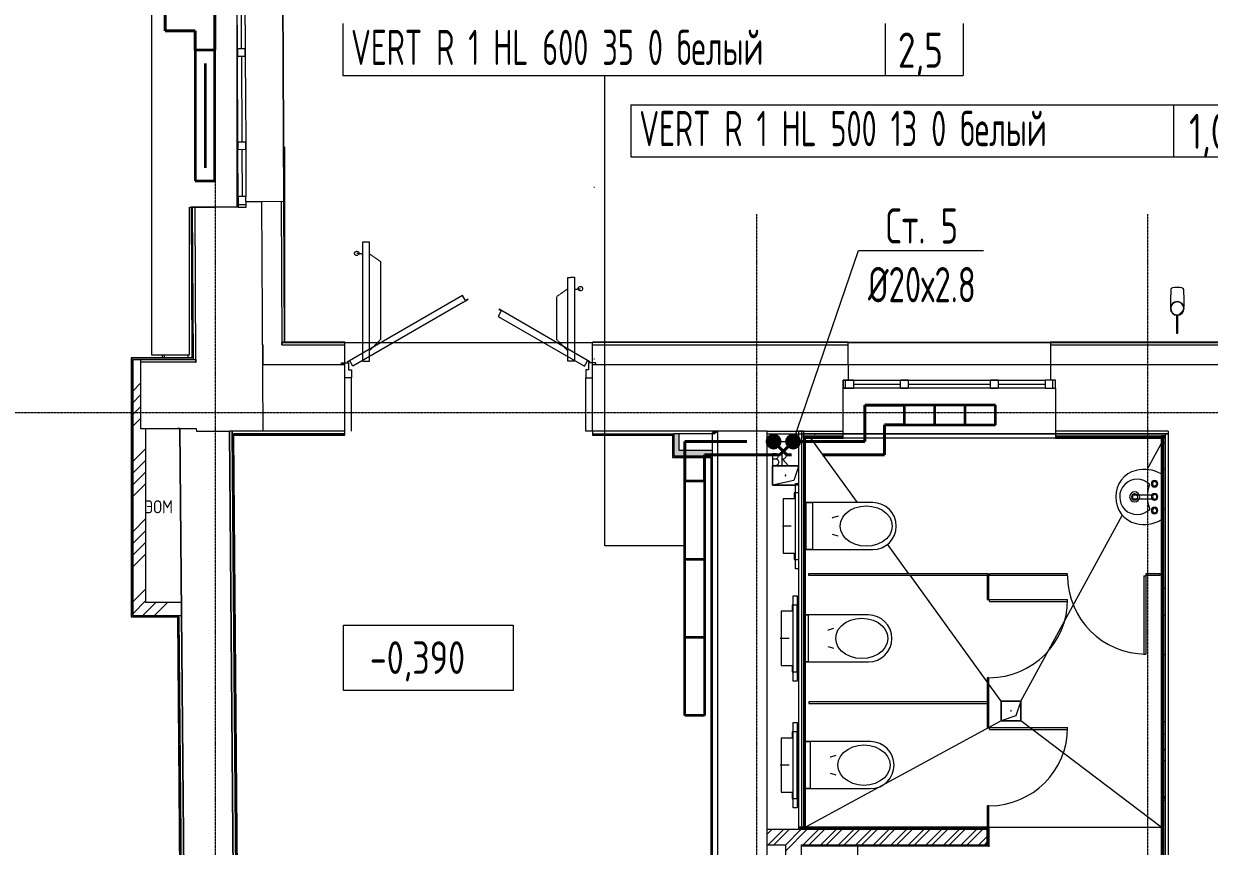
# Model space of a CAD drawing. Header units: millimetres. Extents: x -3929 to 624051, y 52832 to 514950.
# Drawn here: x 174484 to 183577, y 173309 to 179614 of the extents above; entities that cross this region are included whole.
import ezdxf
from ezdxf import colors
from ezdxf.entities.mleader import LeaderData, LeaderLine
from ezdxf.enums import TextEntityAlignment as Align
from ezdxf.math import Vec2, Vec3

# ---------------------------------------------------------------- set-up
doc = ezdxf.new("R2010")
doc.units = ezdxf.units.MM
for name, pattern in [('ADSK_Линия сетки', [25, 20, -2.5, 0, -2.5]), ('ADSK_Штриховая_ш2 п1', [3, 2, -1]), ('ADSK_Штриховая_ш3 п1_5', [4.5, 3, -1.5]), ('Hidden', [7.14375, 4.7625, -2.38125])]:
    doc.linetypes.add(name, pattern=pattern)
for name, color, linetype, lineweight in [('_ Окна', 7, 'Continuous', 9), ('Аннотация', 7, 'Continuous', 18), ('Двери', 7, 'Continuous', 9), ('Двери открывание', 7, 'Continuous', 9), ('Обобщенные модели', 7, 'Continuous', 18), ('ОВ-О-Оборудование', 32, 'Continuous', 35), ('ОВ-ТЕКСТ', 7, 'Continuous', 25), ('Окна', 7, 'Continuous', 9), ('Оси', 253, 'Continuous', 9), ('Отметки', 7, 'Continuous', 9), ('Перекрытие', 7, 'Continuous', 18), ('Сантехника', 7, 'Continuous', 18), ('Стены внутренние', 7, 'Continuous', 18), ('Стены наружные', 7, 'Continuous', 18), ('Стены несущие', 7, 'Continuous', 30), ('Стены отделка', 7, 'Continuous', 30), ('Стены штриховка', 7, 'Continuous', 9)]:
    doc.layers.add(name, color=color, linetype=linetype, lineweight=lineweight)
doc.layers.add('Линии', color=7, linetype='Continuous', lineweight=9, true_color=0x00a600)
for name, color, linetype in [('ПРИБОРЫ', 3, 'Continuous'), ('статистика приборов', 252, 'Continuous'), ('стояки', 7, 'Continuous')]:
    doc.layers.add(name, color=color, linetype=linetype)
doc.layers.add('т11.1', color=1, linetype='Continuous', true_color=0xff0000)
doc.layers.add('т21.1', color=5, linetype='Continuous', true_color=0x0000ff)
doc.styles.add('GOST Common_3', font='GOST_Common.ttf', dxfattribs={"width": 0.8, "height": 350})
doc.styles.add('GOST Common_5', font='GOST_Common.ttf', dxfattribs={"width": 0.9, "height": 200})
doc.styles.add('СТИЛЬ', font='simplex.shx', dxfattribs={"width": 0.65})

# ---------------------------------------------------------------- blocks, each defined once
blk = doc.blocks.new('*U2874')
at = {"layer": 'ОВ-О-Оборудование', "color": 32, "ltscale": 0.1, "true_color": 0xcd6928}
for p, q in [((500, 75), (-500, 75)), ((-500, 75), (-500, -75)), ((-400, 0), (400, 0)), ((500, -75), (500, 75)), ((-500, -75), (500, -75))]:
    blk.add_line(p, q, dxfattribs=at)
blk = doc.blocks.new('*U2878')
at = {"layer": 'ОВ-О-Оборудование', "color": 32, "ltscale": 0.1, "true_color": 0xcd6928}
for p, q in [((350, 75), (-350, 75)), ((-350, 75), (-350, -75)), ((-116.7, 75), (-116.7, -75)), ((116.7, 75), (116.7, -75)), ((350, -75), (350, 75)), ((-350, -75), (350, -75))]:
    blk.add_line(p, q, dxfattribs=at)
blk = doc.blocks.new('*U2948')
at = {"layer": 'ОВ-О-Оборудование', "color": 32, "ltscale": 0.1, "true_color": 0xcd6928}
for p, q in [((900, 75), (-900, 75)), ((-900, 75), (-900, -75)), ((-300, 75), (-300, -75)), ((300, 75), (300, -75)), ((900, -75), (900, 75)), ((-900, -75), (900, -75))]:
    blk.add_line(p, q, dxfattribs=at)
blk = doc.blocks.new('1 этаж')
at = {"layer": 'Стены внутренние', "lineweight": 5}
for points in [[(370249.8, -233873.6), (370249.8, -233744.1), (370209.8, -233744.1), (370209.8, -233873.6)], [(370209.8, -233913.6), (370504.8, -233913.6), (370504.8, -233873.6), (370209.8, -233873.6), (370209.8, -233894.6)]]:
    blk.add_hatch(color=253, dxfattribs=at).paths.add_polyline_path(points)
at = {"layer": '_ Окна', "color": 253, "lineweight": 5}
for p, q in [((366889.9, -230431.9), (366891.8, -230791.9)), ((366861.8, -230792), (366921.8, -230791.7)), ((366862.1, -230852), (366861.8, -230792)), ((366922.1, -230851.7), (366862.1, -230852)), ((366892.1, -230851.9), (366895.4, -231506.8)), ((366921.8, -230791.7), (366922.1, -230851.7)), ((366865.4, -231507), (366925.4, -231506.7)), ((366865.7, -231567), (366865.4, -231507)), ((366925.7, -231566.7), (366865.7, -231567)), ((366895.7, -231566.8), (366897.5, -231926.8)), ((366925.4, -231506.7), (366925.7, -231566.7)), ((366927.5, -231926.7), (366867.5, -231927)), ((366867.5, -231927), (366868, -232007)), ((366928, -232006.7), (366927.5, -231926.7)), ((366867.9, -231987), (366927.9, -231986.7)), ((366868, -232007), (366928, -232006.7)), ((371506.5, -233394.1), (371506.5, -233334.1)), ((371506.5, -233334.1), (371586.5, -233334.1)), ((371586.5, -233394.1), (371506.5, -233394.1)), ((371526.5, -233394.1), (371526.5, -233334.1)), ((371586.5, -233334.1), (371586.5, -233394.1)), ((371586.5, -233364.1), (371946.5, -233364.1)), ((371946.5, -233394.1), (371946.5, -233334.1)), ((371946.5, -233334.1), (372006.5, -233334.1)), ((372006.5, -233394.1), (371946.5, -233394.1)), ((372006.5, -233334.1), (372006.5, -233394.1)), ((372006.5, -233364.1), (372636.5, -233364.1)), ((372636.5, -233394.1), (372636.5, -233334.1)), ((372636.5, -233334.1), (372696.5, -233334.1)), ((372696.5, -233394.1), (372636.5, -233394.1)), ((372696.5, -233334.1), (372696.5, -233394.1)), ((372696.5, -233364.1), (373056.5, -233364.1)), ((373056.5, -233334.1), (373056.5, -233394.1)), ((373136.5, -233334.1), (373056.5, -233334.1)), ((373056.5, -233394.1), (373136.5, -233394.1)), ((373116.5, -233394.1), (373116.5, -233334.1)), ((373136.5, -233394.1), (373136.5, -233334.1))]:
    blk.add_line(p, q, dxfattribs=at)
at = {"layer": 'Аннотация', "color": 253, "lineweight": 5}
for p, q in [((367675.6, -235712.3), (367675.6, -235212.3)), ((367675.6, -235212.3), (368975.6, -235212.3)), ((368975.6, -235212.3), (368975.6, -235712.3)), ((368975.6, -235712.3), (367675.6, -235712.3))]:
    blk.add_line(p, q, dxfattribs=at)
at = {"layer": 'Двери', "color": 253, "lineweight": 5}
for p, q in [((369600, -231856.8), (369595, -231856.8)), ((367704.3, -233192.4), (368587.7, -232682.4)), ((368587.7, -232682.4), (368589.2, -232685)), ((368595.9, -232736.6), (367747.2, -233226.6)), ((368611.2, -232723.1), (368589.2, -232685)), ((368595.9, -232736.6), (368630.5, -232716.6)), ((368628.5, -232713.1), (368611.2, -232723.1)), ((368630.5, -232716.6), (368628.5, -232713.1)), ((368884.8, -232803), (368860.8, -232844.6)), ((368860.8, -232844.6), (369522.5, -233226.6)), ((368869, -232790.4), (368867.5, -232793)), ((368867.5, -232793), (368884.8, -232803)), ((369565.3, -233192.4), (368869, -232790.4)), ((367659.8, -233202), (367714.8, -233202)), ((367659.8, -233214.1), (367659.8, -233202)), ((367684.8, -233214.1), (367659.8, -233214.1)), ((367684.8, -233315.1), (367684.8, -233214.1)), ((367705.8, -233195), (367704.3, -233192.4)), ((367723.2, -233185), (367705.8, -233195)), ((367714.8, -233202), (367714.8, -233255.1)), ((367747.2, -233226.6), (367723.2, -233185)), ((369522.5, -233226.6), (369546.5, -233185)), ((369546.5, -233185), (369563.8, -233195)), ((369554.8, -233202), (369554.8, -233255.1)), ((369609.8, -233202), (369554.8, -233202)), ((369563.8, -233195), (369565.3, -233192.4)), ((369584.8, -233214.1), (369609.8, -233214.1)), ((369584.8, -233315.1), (369584.8, -233214.1)), ((369595, -233171.3), (369600, -233171.3)), ((369609.8, -233214.1), (369609.8, -233202)), ((367735.8, -233315.1), (367684.8, -233315.1)), ((367714.8, -233255.1), (367735.8, -233255.1)), ((367735.8, -233255.1), (367735.8, -233315.1)), ((369533.8, -233255.1), (369533.8, -233315.1)), ((369554.8, -233255.1), (369533.8, -233255.1)), ((369533.8, -233315.1), (369584.8, -233315.1)), ((373812.8, -234833.3), (373828.8, -234833.3)), ((373812.8, -234833.3), (373812.8, -235433.3)), ((373828.8, -234833.3), (373828.8, -235433.3)), ((372628.8, -235030.4), (372628.8, -235014.4)), ((372628.8, -235014.4), (373228.8, -235014.4)), ((372628.8, -235030.4), (373228.8, -235030.4)), ((373228.8, -235030.4), (373228.8, -235014.4)), ((373812.8, -235433.3), (373828.8, -235433.3)), ((372628.8, -236012.4), (372628.8, -235996.4)), ((372628.8, -235996.4), (373228.8, -235996.4)), ((372628.8, -236012.4), (373228.8, -236012.4)), ((373228.8, -236012.4), (373228.8, -235996.4))]:
    blk.add_line(p, q, dxfattribs=at)
at = {"layer": 'Двери открывание', "color": 253, "lineweight": 5}
for centre, start, end in [((373828.8, -234833.3), 180, 270), ((372628.8, -235014.4), 270, 0), ((372628.8, -235996.4), 270, 0)]:
    blk.add_arc(centre, 600, start, end, dxfattribs=at)
at = {"layer": 'Линии', "color": 253, "linetype": 'ADSK_Штриховая_ш3 п1_5', "lineweight": 5}
for p, q in [((367874.8, -232275.9), (367821.8, -232275.1)), ((367821.8, -232275.1), (367821.8, -233188.2)), ((367874.8, -233188.9), (367874.8, -232275.9)), ((367821.8, -232367.6), (367777.1, -232362.4)), ((367874.8, -232364.8), (367959.8, -232424.3)), ((367959.8, -232424.3), (367959.8, -233022.2)), ((369394.8, -232545.9), (369447.8, -232545.1)), ((369394.8, -233188.9), (369394.8, -232545.9)), ((369447.8, -232545.1), (369447.8, -233188.2)), ((369394.8, -232634.8), (369309.8, -232694.3)), ((369447.8, -232637.6), (369492.5, -232632.4)), ((369309.8, -232694.3), (369309.8, -233022.2)), ((367959.8, -233022.2), (367874.8, -233107.2)), ((369309.8, -233022.2), (369394.8, -233107.2)), ((367821.8, -233188.2), (367874.8, -233188.9)), ((369447.8, -233188.2), (369394.8, -233188.9))]:
    blk.add_line(p, q, dxfattribs=at)
for centre in [(367777.1, -232362.4), (369492.5, -232632.4)]:
    blk.add_circle(centre, 17, dxfattribs=at)
at = {"layer": 'Обобщенные модели', "color": 253, "lineweight": 5}
for p, q in [((374019.8, -232637.9), (374019.8, -232680.4)), ((374019.8, -232682.8), (374019.8, -232680.4)), ((374019.8, -232688.4), (374019.8, -232682.8)), ((374119.8, -232680.4), (374119.8, -232637.9)), ((374119.8, -232680.4), (374119.8, -232686.1)), ((374019.8, -232694), (374019.8, -232688.4)), ((374019.8, -232699.4), (374019.8, -232694)), ((374019.8, -232704.8), (374019.8, -232699.4)), ((374019.8, -232710), (374019.8, -232704.8)), ((374019.8, -232715.1), (374019.8, -232710)), ((374019.8, -232720.1), (374019.8, -232715.1)), ((374019.8, -232724.9), (374019.8, -232720.1)), ((374019.8, -232729.6), (374019.8, -232724.9)), ((374019.8, -232734.2), (374019.8, -232729.6)), ((374019.8, -232738.6), (374019.8, -232734.2)), ((374019.8, -232742.8), (374019.8, -232738.6)), ((374019.8, -232746.8), (374019.8, -232742.8)), ((374019.8, -232750.7), (374019.8, -232746.8)), ((374019.8, -232754.4), (374019.8, -232750.7)), ((374019.8, -232757.9), (374019.8, -232754.4)), ((374019.8, -232761.2), (374019.8, -232757.9)), ((374019.8, -232764.2), (374019.8, -232761.2)), ((374019.8, -232767.1), (374019.8, -232764.2)), ((374019.8, -232769.8), (374019.8, -232767.1)), ((374019.8, -232771.1), (374019.8, -232769.8)), ((374119.8, -232686.1), (374119.8, -232691.7)), ((374119.8, -232691.7), (374119.8, -232697.2)), ((374119.8, -232697.2), (374119.8, -232702.6)), ((374119.8, -232702.6), (374119.8, -232707.8)), ((374119.8, -232707.8), (374119.8, -232713)), ((374119.8, -232713), (374119.8, -232718)), ((374119.8, -232718), (374119.8, -232722.9)), ((374119.8, -232722.9), (374119.8, -232727.7)), ((374119.8, -232727.7), (374119.8, -232732.3)), ((374119.8, -232732.3), (374119.8, -232736.8)), ((374119.8, -232736.8), (374119.8, -232741.1)), ((374119.8, -232741.1), (374119.8, -232745.2)), ((374119.8, -232745.2), (374119.8, -232749.1)), ((374119.8, -232749.1), (374119.8, -232752.9)), ((374119.8, -232752.9), (374119.8, -232756.4)), ((374119.8, -232756.4), (374119.8, -232759.8)), ((374119.8, -232759.8), (374119.8, -232763)), ((374119.8, -232763), (374119.8, -232766)), ((374119.8, -232766), (374119.8, -232768.7)), ((374119.8, -232768.7), (374119.8, -232771.1)), ((374064.8, -232834.9), (374064.8, -232974.1)), ((374074.8, -232974.1), (374074.8, -232834.9)), ((374064.8, -232974.1), (374074.8, -232974.1)), ((370964.8, -234139.6), (370964.8, -233989.6)), ((370964.8, -233989.6), (371164.8, -233989.6)), ((371164.8, -233989.6), (370964.8, -233989.6)), ((370964.8, -233989.6), (370964.8, -234139.6)), ((371164.8, -233996.8), (371129.7, -234102.1)), ((371129.7, -234102.1), (370964.8, -234139.6)), ((371164.8, -234139.6), (370964.8, -234139.6)), ((370964.8, -234139.6), (371141.7, -234139.6)), ((372622.8, -234817.3), (371242.8, -234817.3)), ((371242.8, -234817.3), (371242.8, -234829.3)), ((371242.8, -234829.3), (372622.8, -234829.3)), ((372624.8, -234829.4), (372612.8, -234829.4)), ((372612.8, -234829.4), (372612.8, -235014.4)), ((372622.8, -234829.3), (372622.8, -234817.3)), ((372624.8, -235014.4), (372624.8, -234829.4)), ((373228.8, -234817.3), (372628.8, -234817.3)), ((372628.8, -234817.3), (372628.8, -234829.3)), ((372628.8, -234829.3), (373228.8, -234829.3)), ((373228.8, -234829.3), (373228.8, -234817.3)), ((373939.8, -234817.3), (373828.8, -234817.3)), ((373828.8, -234817.3), (373828.8, -234829.3)), ((373828.8, -234829.3), (373939.8, -234829.3)), ((373939.8, -234829.3), (373939.8, -234817.3)), ((372612.8, -235014.4), (372624.8, -235014.4)), ((372624.8, -235614.4), (372612.8, -235614.4)), ((372612.8, -235614.4), (372612.8, -235799.4)), ((372624.8, -235799.4), (372624.8, -235614.4)), ((372624.8, -235799.4), (371244.8, -235799.4)), ((371244.8, -235799.4), (371244.8, -235811.4)), ((371244.8, -235811.4), (372624.8, -235811.4)), ((372612.8, -235799.4), (372624.8, -235799.4)), ((372624.8, -235811.4), (372612.8, -235811.4)), ((372612.8, -235811.4), (372612.8, -235996.4)), ((372624.8, -235811.4), (372624.8, -235799.4)), ((372624.8, -235996.4), (372624.8, -235811.4)), ((372719.8, -235944.1), (372719.8, -235794.1)), ((372719.8, -235794.1), (372869.8, -235794.1)), ((372869.8, -235794.1), (372719.8, -235794.1)), ((372719.8, -235794.1), (372719.8, -235944.1)), ((372869.8, -235794.1), (372832.3, -235906.6)), ((372869.8, -235794.1), (372869.8, -235944.1)), ((372869.8, -235944.1), (372869.8, -235794.1)), ((372832.3, -235906.6), (372719.8, -235944.1)), ((372869.8, -235944.1), (372719.8, -235944.1)), ((372719.8, -235944.1), (372869.8, -235944.1)), ((372612.8, -235996.4), (372624.8, -235996.4)), ((372624.8, -236596.4), (372612.8, -236596.4)), ((372612.8, -236596.4), (372612.8, -236761.4)), ((372624.8, -236761.4), (372624.8, -236596.4)), ((372612.8, -236761.4), (372624.8, -236761.4))]:
    blk.add_line(p, q, dxfattribs=at)
at = {"layer": 'Обобщенные модели', "color": 253, "linetype": 'Continuous', "lineweight": 5}
blk.add_line((374084, -232830.8), (374117.6, -232797.2), dxfattribs=at)
at = {"layer": 'Обобщенные модели', "color": 253, "lineweight": 5}
for centre, radius, start, end in [((374069.8, -232784.1), 52, 90, 270), ((374069.8, -232784.1), 50, 90, 270), ((374069.8, -232784.1), 52, 270, 90), ((374069.8, -232784.1), 50, 270, 90), ((371066, -234064.6), 2.5, 0, 180), ((371066, -234064.6), 2.5, 120, 180), ((371066, -234064.6), 2.5, 180, 0), ((371066, -234064.6), 2.5, 240, 345), ((371066, -234064.6), 2.5, 15, 90), ((372794.8, -235869.1), 2.5, 0, 180), ((372794.8, -235869.1), 2.5, 120, 180), ((372794.8, -235869.1), 2.5, 15, 90), ((372794.8, -235869.1), 2.5, 180, 0), ((372794.8, -235869.1), 2.5, 240, 345)]:
    blk.add_arc(centre, radius, start, end, dxfattribs=at)
for start_param, end_param in [(4.712389, 6.283185), (3.141593, 4.712389)]:
    blk.add_ellipse((374069.8, -232637.9), major_axis=(-50, 0), ratio=0.309017, start_param=start_param, end_param=end_param, dxfattribs=at)
at = {"layer": 'Окна', "color": 253, "lineweight": 5}
for p, q in [((366861.8, -230792), (366859.9, -230432)), ((366919.9, -230431.7), (366921.8, -230791.7)), ((366861.8, -230792), (366862.1, -230852)), ((366865.4, -231507), (366862.1, -230852)), ((366922.1, -230851.7), (366921.8, -230791.7)), ((366922.1, -230851.7), (366925.4, -231506.7)), ((366865.4, -231507), (366865.7, -231567)), ((366867.5, -231927), (366865.7, -231567)), ((366925.7, -231566.7), (366925.4, -231506.7)), ((366925.7, -231566.7), (366927.5, -231926.7)), ((366867.5, -231927), (366868, -232007)), ((366928, -232006.7), (366927.5, -231926.7)), ((366868, -232007), (366928, -232006.7)), ((371506.5, -233334.1), (371506.5, -233394.1)), ((371586.5, -233334.1), (371506.5, -233334.1)), ((371506.5, -233394.1), (371586.5, -233394.1)), ((371586.5, -233334.1), (371946.5, -233334.1)), ((371946.5, -233394.1), (371586.5, -233394.1)), ((372006.5, -233334.1), (371946.5, -233334.1)), ((371946.5, -233394.1), (372006.5, -233394.1)), ((372006.5, -233334.1), (372636.5, -233334.1)), ((372636.5, -233394.1), (372006.5, -233394.1)), ((372696.5, -233334.1), (372636.5, -233334.1)), ((372636.5, -233394.1), (372696.5, -233394.1)), ((372696.5, -233334.1), (373056.5, -233334.1)), ((373056.5, -233394.1), (372696.5, -233394.1)), ((373136.5, -233334.1), (373056.5, -233334.1)), ((373056.5, -233394.1), (373136.5, -233394.1)), ((373136.5, -233394.1), (373136.5, -233334.1))]:
    blk.add_line(p, q, dxfattribs=at)
at = {"layer": 'Оси', "color": 253, "linetype": 'ADSK_Линия сетки', "lineweight": 5}
for p, q in [((366694.4, -258178.1), (366694.4, -209603.6)), ((370844.4, -258178.1), (370844.4, -232060.3)), ((373844.4, -258178.1), (373844.4, -232060.3)), ((353580.1, -233581.6), (419809.8, -233581.6))]:
    blk.add_line(p, q, dxfattribs=at)
at = {"layer": 'Перекрытие', "color": 253, "lineweight": 5}
for p, q in [((366202.7, -218097.5), (366202.7, -233140.3)), ((366859.7, -232007), (366859.7, -230386.1)), ((367223.2, -231544.1), (367223.2, -232847.4)), ((366494.4, -233140.3), (366494.4, -232007.9)), ((366494.4, -232007.9), (366694.2, -232007.9)), ((367684.8, -233044.1), (369584.8, -233044.1)), ((366202.7, -233140.3), (366494.4, -233140.3)), ((367734.8, -233315.1), (367734.8, -233724.1)), ((369534.8, -233724.1), (369534.8, -233315.1)), ((369584.8, -233724.1), (369534.8, -233724.1)), ((371617.2, -234272.4), (371258.9, -233777.9)), ((373838.5, -234019.7), (373946.8, -233821.2)), ((372869.8, -235794.1), (373648.7, -234367.3)), ((372012, -234817.3), (371847.8, -234590.7)), ((372612.8, -235646.4), (372020.7, -234829.3)), ((372719.8, -235794.1), (372624.8, -235663)), ((372719.8, -235944.1), (371219.8, -236761.4)), ((373946.8, -236761.4), (372869.8, -235944.1)), ((372628.2, -236761.4), (373946.8, -236761.4))]:
    blk.add_line(p, q, dxfattribs=at)
at = {"layer": 'Сантехника', "color": 253, "lineweight": 5}
for p, q in [((371141.7, -234779.9), (371141.7, -234124.9)), ((371141.7, -234124.9), (371164.8, -234124.9)), ((371132.7, -234197.4), (371132.7, -234244.4)), ((371164.8, -234197.4), (371132.7, -234197.4)), ((373731.9, -234213.9), (373876.1, -234213.9)), ((371047.7, -234244.4), (371047.7, -234660.4)), ((371132.7, -234244.4), (371047.7, -234244.4)), ((371734.8, -234272.4), (371221.7, -234272.4)), ((371221.7, -234272.4), (371221.7, -234632.4)), ((371221.7, -234632.4), (371221.7, -234272.4)), ((371221.7, -234272.4), (371271.7, -234272.4)), ((371271.7, -234272.4), (371271.7, -234632.4)), ((371559.5, -234331.3), (371597.4, -234312.8)), ((371597.4, -234312.8), (371639.7, -234301.3)), ((371639.7, -234301.3), (371684.2, -234297.4)), ((371684.2, -234297.4), (371728.7, -234301.3)), ((371728.7, -234301.3), (371771, -234312.8)), ((371771, -234312.8), (371808.9, -234331.3)), ((373731.9, -234243.9), (373876.1, -234243.9)), ((371221.7, -234352.4), (371220.7, -234352.4)), ((371220.7, -234352.4), (371220.7, -234372.4)), ((371220.7, -234352.4), (371220.7, -234372.4)), ((371220.7, -234372.4), (371221.7, -234372.4)), ((371221.7, -234397.4), (371220.7, -234397.4)), ((371220.7, -234397.4), (371220.7, -234507.4)), ((371220.7, -234397.4), (371220.7, -234399.3)), ((371426.6, -234390.2), (371423.9, -234390.7)), ((371468, -234377.4), (371426.6, -234390.2)), ((371489.2, -234417.9), (371504, -234385.2)), ((371504, -234385.2), (371527.8, -234355.8)), ((371527.8, -234355.8), (371559.5, -234331.3)), ((371808.9, -234331.3), (371840.6, -234355.8)), ((371840.6, -234355.8), (371864.4, -234385.2)), ((371864.4, -234385.2), (371879.2, -234417.9)), ((371109.4, -234452.4), (371041.4, -234452.4)), ((371484.2, -234452.4), (371489.2, -234417.9)), ((371489.2, -234486.9), (371484.2, -234452.4)), ((371504, -234519.7), (371489.2, -234486.9)), ((371879.2, -234486.9), (371864.4, -234519.7)), ((371879.2, -234417.9), (371884.2, -234452.4)), ((371884.2, -234452.4), (371879.2, -234486.9)), ((371220.7, -234505.6), (371220.7, -234507.4)), ((371220.7, -234507.4), (371221.7, -234507.4)), ((371221.7, -234532.4), (371220.7, -234532.4)), ((371220.7, -234532.4), (371220.7, -234552.4)), ((371220.7, -234532.4), (371220.7, -234552.4)), ((371220.7, -234552.4), (371221.7, -234552.4)), ((371423.9, -234514.2), (371459.4, -234524.1)), ((371459.4, -234524.1), (371468, -234527.4)), ((371527.8, -234549.1), (371504, -234519.7)), ((371559.5, -234573.6), (371527.8, -234549.1)), ((371597.4, -234592.1), (371559.5, -234573.6)), ((371639.7, -234603.6), (371597.4, -234592.1)), ((371771, -234592.1), (371728.7, -234603.6)), ((371808.9, -234573.6), (371771, -234592.1)), ((371840.6, -234549.1), (371808.9, -234573.6)), ((371864.4, -234519.7), (371840.6, -234549.1)), ((371047.7, -234660.4), (371132.7, -234660.4)), ((371132.7, -234660.4), (371132.7, -234707.4)), ((371221.7, -234632.4), (371734.8, -234632.4)), ((371271.7, -234632.4), (371221.7, -234632.4)), ((371684.2, -234607.4), (371639.7, -234603.6)), ((371728.7, -234603.6), (371684.2, -234607.4)), ((371132.7, -234707.4), (371164.8, -234707.4)), ((371164.8, -234779.9), (371141.7, -234779.9)), ((371124.8, -235641.1), (371124.8, -234986.1)), ((371124.8, -234986.1), (371155.8, -234986.1)), ((371155.8, -234986.1), (371155.8, -235641.1)), ((371030.8, -235105.6), (371030.8, -235521.6)), ((371115.8, -235105.6), (371030.8, -235105.6)), ((371115.8, -235058.6), (371115.8, -235105.6)), ((371155.8, -235058.6), (371115.8, -235058.6)), ((371155.8, -235568.6), (371155.8, -235058.6)), ((371701, -235133.6), (371219.8, -235133.6)), ((371219.8, -235133.6), (371237.9, -235133.6)), ((371237.9, -235133.6), (371237.9, -235493.6)), ((371470.2, -235246.3), (371494.1, -235216.9)), ((371494.1, -235216.9), (371525.7, -235192.4)), ((371525.7, -235192.4), (371563.7, -235173.9)), ((371563.7, -235173.9), (371605.9, -235162.5)), ((371605.9, -235162.5), (371650.4, -235158.6)), ((371650.4, -235158.6), (371694.9, -235162.5)), ((371694.9, -235162.5), (371737.2, -235173.9)), ((371737.2, -235173.9), (371775.1, -235192.4)), ((371775.1, -235192.4), (371806.8, -235216.9)), ((371806.8, -235216.9), (371830.6, -235246.3)), ((371092.5, -235313.6), (371024.5, -235313.6)), ((371392.8, -235251.3), (371390.2, -235251.8)), ((371434.2, -235238.6), (371392.8, -235251.3)), ((371450.4, -235313.6), (371455.5, -235279.1)), ((371455.5, -235348.1), (371450.4, -235313.6)), ((371455.5, -235279.1), (371470.2, -235246.3)), ((371830.6, -235246.3), (371845.4, -235279.1)), ((371845.4, -235279.1), (371850.4, -235313.6)), ((371850.4, -235313.6), (371845.4, -235348.1)), ((371390.2, -235375.3), (371425.6, -235385.2)), ((371425.6, -235385.2), (371434.2, -235388.6)), ((371470.2, -235380.8), (371455.5, -235348.1)), ((371494.1, -235410.2), (371470.2, -235380.8)), ((371525.7, -235434.8), (371494.1, -235410.2)), ((371806.8, -235410.2), (371775.1, -235434.8)), ((371830.6, -235380.8), (371806.8, -235410.2)), ((371845.4, -235348.1), (371830.6, -235380.8)), ((371219.8, -235493.6), (371701, -235493.6)), ((371237.9, -235493.6), (371219.8, -235493.6)), ((371563.7, -235453.2), (371525.7, -235434.8)), ((371605.9, -235464.7), (371563.7, -235453.2)), ((371650.4, -235468.6), (371605.9, -235464.7)), ((371694.9, -235464.7), (371650.4, -235468.6)), ((371737.2, -235453.2), (371694.9, -235464.7)), ((371775.1, -235434.8), (371737.2, -235453.2)), ((371030.8, -235521.6), (371115.8, -235521.6)), ((371115.8, -235521.6), (371115.8, -235568.6)), ((371115.8, -235568.6), (371155.8, -235568.6)), ((371155.8, -235641.1), (371124.8, -235641.1)), ((371124.8, -236612.4), (371124.8, -235957.4)), ((371124.8, -235957.4), (371155.8, -235957.4)), ((371155.8, -235957.4), (371155.8, -236612.4)), ((371115.8, -236029.9), (371115.8, -236076.9)), ((371155.8, -236029.9), (371115.8, -236029.9)), ((371155.8, -236539.9), (371155.8, -236029.9)), ((371030.8, -236076.9), (371030.8, -236492.9)), ((371115.8, -236076.9), (371030.8, -236076.9)), ((371717.9, -236104.9), (371219.8, -236104.9)), ((371219.8, -236104.9), (371254.8, -236104.9)), ((371254.8, -236104.9), (371254.8, -236464.9)), ((371580.5, -236145.3), (371622.8, -236133.8)), ((371622.8, -236133.8), (371667.3, -236129.9)), ((371667.3, -236129.9), (371711.8, -236133.8)), ((371711.8, -236133.8), (371754.1, -236145.3)), ((371409.7, -236222.7), (371407, -236223.2)), ((371451.1, -236209.9), (371409.7, -236222.7)), ((371472.3, -236250.4), (371487.1, -236217.7)), ((371487.1, -236217.7), (371511, -236188.3)), ((371511, -236188.3), (371542.6, -236163.8)), ((371542.6, -236163.8), (371580.5, -236145.3)), ((371754.1, -236145.3), (371792, -236163.8)), ((371792, -236163.8), (371823.7, -236188.3)), ((371823.7, -236188.3), (371847.5, -236217.7)), ((371847.5, -236217.7), (371862.3, -236250.4)), ((371092.5, -236284.9), (371024.5, -236284.9)), ((371467.3, -236284.9), (371472.3, -236250.4)), ((371472.3, -236319.4), (371467.3, -236284.9)), ((371487.1, -236352.2), (371472.3, -236319.4)), ((371862.3, -236319.4), (371847.5, -236352.2)), ((371862.3, -236250.4), (371867.3, -236284.9)), ((371867.3, -236284.9), (371862.3, -236319.4)), ((371407, -236346.7), (371442.5, -236356.6)), ((371442.5, -236356.6), (371451.1, -236359.9)), ((371511, -236381.6), (371487.1, -236352.2)), ((371542.6, -236406.1), (371511, -236381.6)), ((371580.5, -236424.6), (371542.6, -236406.1)), ((371792, -236406.1), (371754.1, -236424.6)), ((371823.7, -236381.6), (371792, -236406.1)), ((371847.5, -236352.2), (371823.7, -236381.6)), ((371030.8, -236492.9), (371115.8, -236492.9)), ((371115.8, -236492.9), (371115.8, -236539.9)), ((371219.8, -236464.9), (371717.9, -236464.9)), ((371254.8, -236464.9), (371219.8, -236464.9)), ((371622.8, -236436.1), (371580.5, -236424.6)), ((371667.3, -236439.9), (371622.8, -236436.1)), ((371711.8, -236436.1), (371667.3, -236439.9)), ((371754.1, -236424.6), (371711.8, -236436.1)), ((371115.8, -236539.9), (371155.8, -236539.9)), ((371155.8, -236612.4), (371124.8, -236612.4)), ((371196.8, -236901.4), (371616.8, -236901.4)), ((371616.8, -236901.4), (371616.8, -238769.1))]:
    blk.add_line(p, q, dxfattribs=at)
for centre, radius, start, end in [((373801.7, -234223), 203.5, 103.63505, 181.65578), ((373801.7, -234223), 203.5, 103.63505, 181.65578), ((373816.1, -234282.2), 264.4, 60.36495, 103.63505), ((373816.1, -234282.2), 264.4, 60.36495, 103.63505), ((373763.3, -234228.9), 135, 45.46291, 315.05561), ((374107.1, -234227.3), 266.6, 159.19864, 201.31988), ((373896.1, -234127.6), 25, 90, 270), ((373896.1, -234127.6), 17, 90, 270), ((373896.1, -234127.6), 25, 270, 90), ((373896.1, -234127.6), 17, 270, 90), ((373801.7, -234234.7), 203.5, 178.34422, 256.36495), ((373801.7, -234234.7), 203.5, 178.34422, 256.36495), ((373743.3, -234228.9), 38.6, 90, 270), ((373743.3, -234228.9), 23.5, 90, 270), ((373743.3, -234228.9), 38.6, 270, 90), ((373743.3, -234228.9), 23.5, 270, 90), ((373896.1, -234228.9), 25, 90, 270), ((373897.6, -234228.1), 16.8, 0, 180), ((373897.6, -234228.1), 16.8, 180, 0), ((373896.1, -234228.9), 25, 270, 90), ((371734.8, -234452.4), 180, 270, 90), ((373896.1, -234333.2), 25, 90, 270), ((373897.2, -234333.2), 17, 90, 270), ((373896.1, -234333.2), 25, 270, 90), ((373897.2, -234333.2), 17, 270, 90), ((373816.1, -234175.5), 264.4, 256.36495, 299.63505), ((373816.1, -234175.5), 264.4, 256.36495, 299.63505), ((371701, -235313.6), 180, 270, 90), ((371717.9, -236284.9), 180, 270, 90)]:
    blk.add_arc(centre, radius, start, end, dxfattribs=at)
blk.add_ellipse((373731.9, -234228.9), major_axis=(0, 15), ratio=0.428525, start_param=0, end_param=3.141593, dxfattribs=at)
at = {"layer": 'Стены внутренние', "color": 253, "lineweight": 5}
for p, q in [((366288.2, -233163.3), (366288.2, -233140.3)), ((366300.2, -233140.3), (366300.2, -233163.3)), ((366483.8, -233163.4), (366483.7, -233140.3)), ((371546.5, -233214.1), (373096.5, -233214.1)), ((373136.5, -233744.1), (371506.5, -233744.1)), ((371506.5, -233744.9), (373136.5, -233744.9)), ((373136.5, -233777.9), (371506.5, -233777.9))]:
    blk.add_line(p, q, dxfattribs=at)
at = {"layer": 'Стены внутренние', "color": 253, "linetype": 'Continuous', "lineweight": 5}
for p, q in [((366059.1, -233417.6), (366119.1, -233357.6)), ((366059.1, -233507.4), (366119.1, -233447.4)), ((366059.1, -233597.2), (366119.1, -233537.2)), ((366059.1, -233687.1), (366119.1, -233627.1)), ((371294.1, -233755.8), (371287.8, -233744.9)), ((366059.1, -233956.5), (366159.1, -233856.5)), ((373964.8, -233811.4), (373979.4, -233811.4)), ((366059.1, -234046.3), (366159.1, -233946.3)), ((366059.1, -234136.1), (366159.1, -234036.1)), ((373964.8, -234014.6), (373979.4, -234014.6)), ((366059.1, -234225.9), (366159.1, -234125.9)), ((373979.4, -234079.1), (373974.2, -234088.2)), ((373964.8, -234319.4), (373979.5, -234319.4)), ((366059.1, -234495.3), (366159.1, -234395.3)), ((366059.1, -234585.1), (366159.1, -234485.1)), ((366059.1, -234674.9), (366159.1, -234574.9)), ((366059.1, -234764.7), (366159.1, -234664.7)), ((366059.1, -235034.1), (366159.1, -234934.1)), ((373964.8, -234929), (373979.5, -234929)), ((366059.1, -235123.9), (366159.1, -235023.9)), ((366159.1, -235113.7), (366235.6, -235037.3)), ((366225.4, -235137.3), (366325.4, -235037.3)), ((366135.6, -235137.3), (366159.1, -235113.7)), ((373964.8, -235132.2), (373979.5, -235132.2)), ((373964.8, -235437), (373979.5, -235437)), ((373975.6, -235961.8), (373964.8, -235943.2)), ((373964.8, -236046.6), (373979.6, -236046.6)), ((373979.6, -236171.9), (373972.4, -236159.5)), ((373964.8, -236249.8), (373979.6, -236249.8)), ((373979.6, -236517.2), (373964.8, -236542.8)), ((373964.8, -236554.6), (373979.6, -236554.6)), ((373966.4, -236743.3), (373964.8, -236746))]:
    blk.add_line(p, q, dxfattribs=at)
at = {"layer": 'Стены наружные', "color": 253, "lineweight": 5}
for p, q in [((367217.7, -231964.2), (367209.7, -230390.2)), ((367210.7, -230389.2), (367218.7, -231964.2)), ((371546.5, -233043.1), (371546.5, -233044.1)), ((371546.5, -233043.1), (373096.5, -233043.1)), ((371546.5, -233044.1), (373096.5, -233044.1)), ((373096.5, -233043.1), (373096.5, -233044.1))]:
    blk.add_line(p, q, dxfattribs=at)
at = {"layer": 'Стены несущие', "color": 253, "lineweight": 5}
for p, q in [((366868, -232007), (366538, -232008.7)), ((366544, -233195.3), (366538, -232008.7)), ((367047.7, -231966.1), (366927.7, -231966.7)), ((367047.7, -231966.1), (367056.7, -233724.1)), ((366059.1, -233175.3), (366059.1, -235137.3)), ((366544, -233195.3), (366119.1, -233195.3)), ((366119.1, -233195.3), (366119.1, -233705.3)), ((367054.1, -233214.1), (367684.8, -233214.1)), ((367684.8, -233724.1), (367684.8, -233214.1)), ((369584.8, -233214.1), (371546.5, -233214.1)), ((369584.8, -233724.1), (369584.8, -233214.1)), ((371546.5, -233214.1), (371546.5, -233334.1)), ((373096.5, -233214.1), (375626.7, -233214.1)), ((373096.5, -233214.1), (373096.5, -233334.1)), ((371506.5, -233724.1), (371506.5, -233394.1)), ((373136.5, -233394.1), (373136.5, -233724.1)), ((366119.1, -233705.3), (366421.2, -233705.3)), ((366421.2, -233705.3), (366483, -241062.8)), ((367684.8, -233724.1), (366801.4, -233724.1)), ((366863.9, -241162.8), (366801.4, -233724.1)), ((370544.8, -233724.1), (369584.8, -233724.1)), ((370544.8, -233724.1), (370544.8, -241162.8)), ((370924.8, -233724.1), (371506.5, -233724.1)), ((370924.8, -241162.8), (370924.8, -233724.1)), ((373999.8, -233724.1), (373136.5, -233724.1)), ((373999.8, -233724.1), (373999.8, -241162.8)), ((366059.1, -235137.3), (366433.3, -235137.3))]:
    blk.add_line(p, q, dxfattribs=at)
at = {"layer": 'Стены отделка', "color": 253, "lineweight": 5}
for p, q in [((366538, -232008.7), (366506, -232008.8)), ((366506, -232008.8), (366511.8, -233163.3)), ((366523.9, -233175.4), (366518, -232008.8)), ((367217.7, -231965.2), (367047.7, -231966.1)), ((367217.7, -231964.2), (367223.2, -233044.1)), ((367218.7, -231964.2), (367217.7, -231964.2)), ((367223.2, -233044.1), (367217.7, -231965.2)), ((367224.2, -233044.1), (367218.7, -231964.2)), ((367203.3, -233064.1), (367203.2, -233044.1)), ((367203.3, -233043.1), (367203.3, -233064.1)), ((367684.8, -233043.1), (367203.3, -233043.1)), ((367203.3, -233044.1), (367684.8, -233044.1)), ((367684.8, -233214.1), (367684.8, -233043.1)), ((369584.8, -233214.1), (369584.8, -233043.1)), ((371546.5, -233043.1), (369584.8, -233043.1)), ((371546.5, -233044.1), (369584.8, -233044.1)), ((371546.5, -233214.1), (371546.5, -233044.1)), ((374549.8, -233043.1), (373096.5, -233043.1)), ((373096.5, -233044.1), (373096.5, -233214.1)), ((373096.5, -233044.1), (375626.7, -233044.1)), ((367053.3, -233064.1), (367058.4, -233064.1)), ((367058.4, -233214.1), (367058.4, -233064.1)), ((373097.5, -233064.1), (373096.5, -233064.1)), ((366511.8, -233163.3), (366047.1, -233163.3)), ((366047.1, -233163.3), (366047.1, -235147.3)), ((366059.1, -233175.3), (366546.6, -233175.3)), ((366119.1, -233175.3), (366119.1, -233195.3)), ((366523.9, -233175.4), (366543.9, -233175.3)), ((366544, -233195.3), (366546.6, -233195.3)), ((366546.6, -233195.3), (366546.6, -233175.3)), ((366159.1, -235037.3), (366159.1, -233705.3)), ((366421.2, -233704.9), (366401.2, -233705.1)), ((366401.2, -233705.1), (366401.2, -233705.3)), ((366483, -241062.8), (366421.2, -233704.9)), ((366821.4, -233723.9), (366801.4, -233724.1)), ((366801.4, -233724.1), (366863.9, -241162.8)), ((366883.9, -241162.6), (366821.4, -233723.9)), ((366821.4, -233724.1), (366821.4, -233744.1)), ((366821.4, -233744.1), (366831.6, -233744.1)), ((366895.4, -241110.8), (366833.7, -233756.1)), ((366833.7, -233756.1), (367684.8, -233756.1)), ((367684.8, -233756.1), (367684.8, -233724.1)), ((369584.8, -233724.1), (369584.8, -233756.1)), ((369584.8, -233756.1), (370197.8, -233756.1)), ((370197.8, -233756.1), (370197.8, -233923.6)), ((370209.8, -233744.1), (370209.8, -233913.6)), ((370524.8, -233744.1), (370209.8, -233744.1)), ((370249.8, -233873.6), (370249.8, -233744.1)), ((370544.8, -233734.1), (370504.8, -233734.1)), ((370504.8, -241119.8), (370504.8, -233734.1)), ((370524.8, -233744.1), (370524.8, -233724.1)), ((370924.8, -233744.1), (371506.5, -233744.1)), ((371164.8, -233724.9), (371164.8, -236776.4)), ((371204.8, -233724.9), (371164.8, -233724.9)), ((371506.5, -233744.9), (371201.7, -233744.9)), ((371201.7, -233744.9), (371201.7, -233777.9)), ((371204.8, -236776.4), (371204.8, -233724.9)), ((371219.8, -236776.4), (371219.8, -233759.9)), ((371506.5, -233744.1), (371506.5, -233724.1)), ((371506.5, -233777.9), (371506.5, -233744.9)), ((373136.5, -233724.1), (373136.5, -233744.1)), ((373136.5, -233744.1), (373999.8, -233744.1)), ((373999.8, -233744.9), (373136.5, -233744.9)), ((373136.5, -233744.9), (373136.5, -233777.9)), ((373979.8, -233761.4), (373946.8, -233761.4)), ((373946.8, -233761.4), (373946.8, -241106.3)), ((373979.8, -241162.8), (373979.8, -233744.9)), ((371201.7, -233777.9), (371506.5, -233777.9)), ((373136.5, -233777.9), (373979.8, -233777.9)), ((370199.8, -233925.6), (370492.8, -233925.6)), ((370209.8, -233913.6), (370504.8, -233913.6)), ((370504.8, -233873.6), (370249.8, -233873.6)), ((370492.8, -233925.6), (370492.8, -239688)), ((366432.4, -235037.3), (366159.1, -235037.3)), ((366049.1, -235149.3), (366403.4, -235149.1)), ((366401.4, -235149.1), (366450.7, -241030.8)), ((366413.3, -235147.3), (366463, -241063)), ((370924.8, -236776.4), (372613.2, -236776.4)), ((372628.2, -236761.4), (371164.7, -236761.4)), ((372613.2, -236776.4), (371204.8, -236776.4)), ((372613.2, -236896.4), (372613.2, -236776.4)), ((372628.2, -236911.4), (372628.2, -236761.4)), ((371064.8, -236896.4), (371064.8, -238774.8)), ((371184.8, -236896.4), (372613.2, -236896.4))]:
    blk.add_line(p, q, dxfattribs=at)
at = {"layer": 'Стены штриховка', "color": 253, "lineweight": 5}
for p, q in [((366508, -232008.8), (366513.8, -233165.3)), ((367197.7, -231965.3), (367203.2, -233044.1)), ((367203.3, -233064.1), (367684.8, -233064.1)), ((369584.8, -233064.1), (371546.5, -233064.1)), ((373097.5, -233064.1), (374529.8, -233064.1)), ((366049.1, -233163.3), (366049.1, -235147.3)), ((366513.8, -233165.3), (366049.1, -233165.3)), ((366421.2, -233705.3), (366546.6, -233705.3)), ((366546.6, -233705.3), (366546.7, -233724.1)), ((366546.7, -233724.1), (366801.4, -233724.1)), ((367684.8, -233744.1), (366831.6, -233744.1)), ((366893.4, -241112.8), (366831.7, -233754.1)), ((366831.7, -233754.1), (367684.8, -233754.1)), ((369584.8, -233744.1), (370209.8, -233744.1)), ((369584.8, -233754.1), (370199.8, -233754.1)), ((370199.8, -233754.1), (370199.8, -233925.6)), ((370924.8, -233724.1), (370544.8, -233724.1)), ((371191.8, -236776.4), (371191.8, -233724.9)), ((371201.7, -233759.9), (371506.5, -233759.9)), ((371201.7, -233768.9), (371506.5, -233768.9)), ((371210.8, -236776.4), (371210.8, -233759.9)), ((373136.5, -233759.9), (373979.8, -233759.9)), ((373136.5, -233768.9), (373979.8, -233768.9)), ((373955.8, -233761.4), (373955.8, -241106.3)), ((373964.8, -233761.4), (373964.8, -241106.3)), ((370197.8, -233923.6), (370494.8, -233923.6)), ((370197.8, -233923.6), (370197.8, -233925.6)), ((370197.8, -233925.6), (370199.8, -233925.6)), ((370494.8, -233923.6), (370494.8, -239688)), ((366059.1, -235137.3), (366059.1, -235135.3)), ((366061.1, -235137.3), (366059.1, -235137.3)), ((366047.1, -235147.3), (366047.1, -235149.3)), ((366047.1, -235149.3), (366049.1, -235149.3)), ((366049.1, -235147.3), (366413.3, -235147.3)), ((366403.3, -235147.3), (366452.8, -241032.8)), ((372619.2, -236770.4), (371164.7, -236770.4)), ((372619.2, -236902.4), (372619.2, -236770.4)), ((370924.8, -236896.4), (371064.8, -236896.4)), ((371184.8, -236896.4), (371184.8, -238774.8)), ((371184.8, -236902.4), (372619.2, -236902.4))]:
    blk.add_line(p, q, dxfattribs=at)
at = {"layer": 'Стены штриховка', "color": 253, "linetype": 'Continuous', "lineweight": 5}
for p, q in [((370924.8, -236813.8), (370962.2, -236776.4)), ((370932, -236896.4), (371052, -236776.4)), ((370976.9, -236896.4), (371096.9, -236776.4)), ((371064.8, -236898.3), (371186.7, -236776.4)), ((371064.8, -236943.2), (371231.6, -236776.4)), ((371201.4, -236896.4), (371321.4, -236776.4)), ((371246.3, -236896.4), (371366.3, -236776.4)), ((371336.1, -236896.4), (371456.1, -236776.4)), ((371381, -236896.4), (371501, -236776.4)), ((371470.8, -236896.4), (371590.8, -236776.4)), ((371515.7, -236896.4), (371635.7, -236776.4)), ((371605.5, -236896.4), (371725.5, -236776.4)), ((371650.4, -236896.4), (371770.4, -236776.4)), ((371740.2, -236896.4), (371860.2, -236776.4)), ((371785.1, -236896.4), (371905.1, -236776.4)), ((371874.9, -236896.4), (371994.9, -236776.4)), ((371919.9, -236896.4), (372039.9, -236776.4)), ((372009.7, -236896.4), (372129.7, -236776.4)), ((372054.6, -236896.4), (372174.6, -236776.4)), ((372144.4, -236896.4), (372264.4, -236776.4)), ((372189.3, -236896.4), (372309.3, -236776.4)), ((372279.1, -236896.4), (372399.1, -236776.4)), ((372324, -236896.4), (372444, -236776.4)), ((372413.8, -236896.4), (372533.8, -236776.4)), ((372458.7, -236896.4), (372578.7, -236776.4)), ((372548.5, -236896.4), (372613.2, -236831.7)), ((372593.4, -236896.4), (372613.2, -236876.6))]:
    blk.add_line(p, q, dxfattribs=at)
at = {"layer": 'Аннотация', "color": 253, "lineweight": 5, "style": 'GOST Common_5', "width": 0.9}
for s, p in [('ВК', (370952.6, -233992.2)), ('ЭОМ', (366154.4, -234354.5))]:
    blk.add_text(s, height=100, dxfattribs=at).set_placement(p)
at = {"layer": 'Отметки', "color": 253, "lineweight": 5, "style": 'GOST Common_3', "width": 0.8}
blk.add_text('-0,390', height=250, dxfattribs=at).set_placement((367876.9, -235585.6))

msp = doc.modelspace()

# ---------------------------------------------------------------- hatches: boundary and pattern name
at = {"layer": 'т11.1', "lineweight": 40}
h = msp.add_hatch(color=256, dxfattribs=at)
h.dxf.hatch_style = 1
h.paths.add_polyline_path([(180434.884, 176411.239, 1), (180334.884, 176411.239, 1)])
at = {"layer": 'т21.1', "linetype": 'ADSK_Штриховая_ш2 п1', "lineweight": 40, "ltscale": 50}
h = msp.add_hatch(color=256, dxfattribs=at)
h.dxf.hatch_style = 1
h.paths.add_polyline_path([(180284.884, 176411.239, 1), (180184.884, 176411.239, 1)])

# ---------------------------------------------------------------- linework, layer by layer
at = {"layer": 'ПРИБОРЫ', "color": 7, "lineweight": 15}
for p, q in [((176930.387, 179615.797), (176930.387, 179215.797)), ((181090.007, 179615.797), (181090.007, 179215.797)), ((181690.007, 179615.797), (181690.007, 179215.797)), ((176930.387, 179215.797), (181690.007, 179215.797)), ((179141.309, 178993.445), (183900.929, 178993.445)), ((179141.309, 178993.445), (183900.929, 178993.445)), ((179141.309, 178993.445), (179141.309, 178593.445)), ((183300.929, 178993.445), (183300.929, 178593.445)), ((179141.309, 178593.445), (183900.929, 178593.445))]:
    msp.add_line(p, q, dxfattribs=at)
at = {"layer": 'стояки', "color": 7, "lineweight": 15}
msp.add_lwpolyline([(179553.857, 175610.701), (178941.801, 175610.701), (178941.801, 179215.797)], dxfattribs=at)
at = {"layer": 'т11.1', "lineweight": 40}
for p, q in [((175949.575, 179410.246), (175949.575, 179710.246)), ((181235.928, 176689.898), (180935.928, 176689.898)), ((180935.928, 176689.898), (180935.928, 176410.241)), ((180384.884, 176411.239), (180283.887, 176310.241)), ((180935.928, 176410.241), (180384.884, 176411.239)), ((179703.857, 176110.701), (179703.857, 176310.241)), ((179703.857, 176310.241), (180283.887, 176310.241))]:
    msp.add_line(p, q, dxfattribs=at)
msp.add_circle((180384.884, 176411.239), 50, dxfattribs=at)
at = {"layer": 'т21.1', "linetype": 'Hidden', "lineweight": 40, "ltscale": 100}
for p, q in [((175569.918, 179560.246), (175569.918, 181013.164)), ((175799.575, 179560.246), (175569.918, 179560.246)), ((175799.575, 179410.246), (175799.575, 179560.246)), ((181235.928, 176539.898), (181085.928, 176539.898)), ((181085.928, 176539.898), (181085.928, 176310.241)), ((179553.857, 176410.701), (180234.884, 176411.239)), ((179553.857, 176110.701), (179553.857, 176410.701)), ((180234.884, 176411.239), (180335.882, 176310.241)), ((181085.928, 176310.241), (180335.882, 176310.241))]:
    msp.add_line(p, q, dxfattribs=at)
at = {"layer": 'т21.1', "lineweight": 40, "ltscale": 50}
msp.add_circle((180234.884, 176411.239), 50, dxfattribs=at)

# ---------------------------------------------------------------- block references
at = {"layer": 'ОВ-О-Оборудование', "ltscale": 10, "rotation": 270}
msp.add_blockref('*U2874', (175874.575, 178910.246), dxfattribs=at)
at = {"layer": 'ОВ-О-Оборудование', "ltscale": 10}
msp.add_blockref('*U2878', (181585.928, 176614.898), dxfattribs=at)
at = {"layer": 'ОВ-О-Оборудование', "ltscale": 10, "xscale": -1, "rotation": 90}
msp.add_blockref('*U2948', (179628.857, 175210.701), dxfattribs=at)
at = {"layer": 'стояки', "color": 5, "lineweight": 40}
msp.add_blockref('1 этаж', (-190738.98, 410215.433), dxfattribs=at)

# ---------------------------------------------------------------- texts
at = {"layer": 'статистика приборов', "color": 7, "style": 'СТИЛЬ', "width": 0.6}
for s, p in [('VERT R 1 HL 600 35 0 белый ', (176994.249, 179297.65)), ('VERT R 1 HL 500 13 0 белый ', (179205.172, 178675.299))]:
    msp.add_text(s, height=270, dxfattribs=at).set_placement(p)
at = {"layer": 'статистика приборов', "color": 7, "style": 'СТИЛЬ', "width": 0.7}
for s, p in [('2,5', (181361.073, 179276.248)), ('1,0', (183571.995, 178653.897))]:
    msp.add_text(s, height=270, dxfattribs=at).set_placement(p, align=Align.CENTER)

# ---------------------------------------------------------------- leaders
at = {"layer": 'ОВ-ТЕКСТ', "color": 7}
ml = msp.add_multileader_mtext('Standard', dxfattribs=at)
ml.set_content('\\A1;Ст. 5^J%%C20х2.8 ', color=7, style='СТИЛЬ')
ml.set_leader_properties(color=7, lineweight=18)
ml.build(insert=Vec2(0, 0))
ml.multileader.update_dxf_attribs({"text_left_attachment_type": 6, "text_right_attachment_type": 6, "dogleg_length": 0.36, "arrow_head_size": 0.126})
ctx = ml.context
ctx.base_point, ctx.char_height, ctx.arrow_head_size, ctx.landing_gap_size, ctx.plane_origin = Vec3(180887.47, 177874.914), 270, 0.126, 0.063, Vec3(183888.835, 173978.522)
ctx.left_attachment, ctx.right_attachment, ctx.text_align_type = 6, 6, 1
notes = []
notes.append((ctx, [(0, (1, 1, 0), (180887.218, 177874.914), (1, 0), 0.252, [(0, [(180234.884, 176411.239), (180384.884, 176411.239)], 0, [])])]))
ctx.mtext.insert, ctx.mtext.width, ctx.mtext.alignment, ctx.mtext.flow_direction = Vec3(181372.247, 178198.914), 1404.14984, 2, 5
for ctx, leaders in notes:
    for number, flags, end, landing, length, lines in leaders:
        leader = LeaderData()
        leader.index, (leader.has_last_leader_line, leader.has_dogleg_vector, leader.attachment_direction) = number, flags
        leader.last_leader_point, leader.dogleg_vector, leader.dogleg_length = Vec3(end), Vec3(landing), length
        for number, points, colour, breaks in lines:
            line = LeaderLine()
            line.index, line.vertices, line.color, line.breaks = number, Vec3.list(points), colors.encode_raw_color(colour), breaks
            leader.lines.append(line)
        ctx.leaders.append(leader)

doc.saveas('drawing.dxf')
